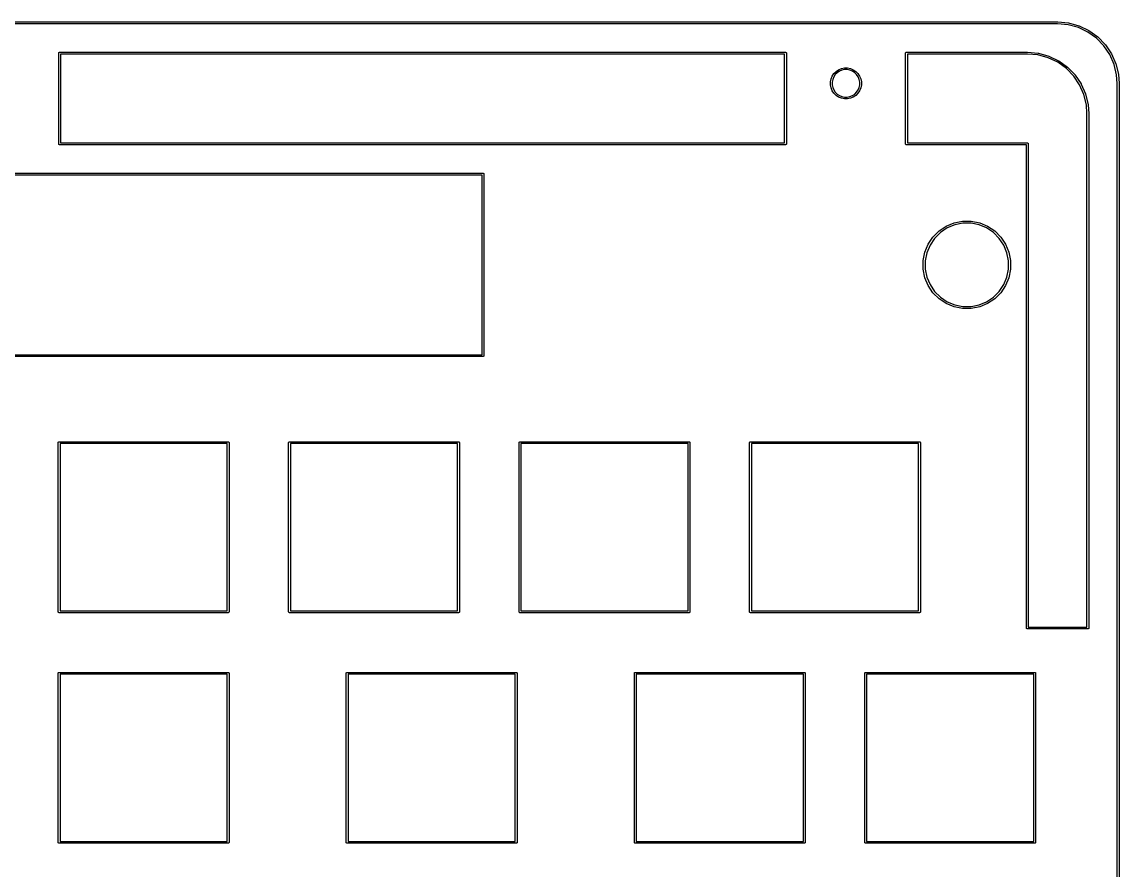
# Model space of a CAD drawing. Extents: x 22 to 393, y -205 to -25.
# Drawn here: x 301.9 to 392.6, y -95 to -24.9 of the extents above; entities that cross this region are included whole.
import ezdxf

# ---------------------------------------------------------------- set-up
doc = ezdxf.new("R2010")
doc.units = 0
doc.layers.add('BLACK', color=7, linetype='CONTINUOUS')

msp = doc.modelspace()

# ---------------------------------------------------------------- linework, layer by layer
at = {"layer": 'BLACK', "linetype": 'CONTINUOUS'}
for p, q in [((27.4963, -24.925), (387.504, -24.925)), ((387.497, -25.075), (27.5028, -25.075)), ((388.372, -25.1531), (387.497, -25.075)), ((387.504, -24.925), (387.507, -24.9253)), ((387.507, -24.9253), (388.392, -25.0043)), ((389.217, -25.3842), (388.372, -25.1531)), ((388.392, -25.0043), (388.392, -25.0043)), ((388.392, -25.0043), (388.392, -25.0043)), ((388.392, -25.0043), (388.401, -25.0056)), ((388.401, -25.0056), (388.403, -25.0063)), ((388.403, -25.0063), (388.405, -25.0067)), ((388.405, -25.0067), (389.263, -25.2412)), ((390.007, -25.7611), (389.217, -25.3842)), ((389.263, -25.2412), (389.263, -25.2412)), ((389.263, -25.2412), (389.263, -25.2413)), ((389.263, -25.2413), (389.271, -25.244)), ((389.271, -25.244), (389.273, -25.2451)), ((389.273, -25.2451), (389.275, -25.2459)), ((389.275, -25.2459), (390.077, -25.6286)), ((390.718, -26.272), (390.007, -25.7611)), ((390.077, -25.6286), (390.077, -25.6286)), ((390.077, -25.6286), (390.078, -25.6286)), ((390.078, -25.6286), (390.085, -25.6328)), ((390.085, -25.6328), (390.087, -25.6342)), ((390.087, -25.6342), (390.089, -25.6354)), ((390.089, -25.6354), (390.811, -26.1541)), ((391.327, -26.9008), (390.718, -26.272)), ((390.811, -26.1541), (390.818, -26.1596)), ((390.818, -26.1596), (390.819, -26.1613)), ((390.819, -26.1613), (390.821, -26.1628)), ((390.821, -26.1628), (391.44, -26.8012)), ((391.816, -27.6275), (391.327, -26.9008)), ((391.44, -26.8012), (391.445, -26.8077)), ((391.445, -26.8077), (391.446, -26.8097)), ((391.446, -26.8097), (391.448, -26.8116)), ((391.448, -26.8116), (391.944, -27.5494)), ((304.925, -27.5), (304.926, -27.4853)), ((304.925, -27.5037), (304.925, -27.5)), ((304.925, -34.9963), (304.925, -27.5037)), ((304.926, -27.4853), (304.93, -27.4712)), ((304.93, -27.4712), (304.937, -27.4581)), ((304.937, -27.4581), (304.947, -27.4467)), ((304.947, -27.4467), (304.958, -27.4373)), ((304.958, -27.4373), (304.971, -27.4304)), ((304.971, -27.4304), (304.985, -27.4261)), ((304.985, -27.4261), (304.996, -27.425)), ((304.996, -27.425), (305, -27.4246)), ((305, -27.4246), (305.004, -27.425)), ((305.004, -27.425), (364.996, -27.425)), ((305.075, -27.575), (305.075, -34.925)), ((364.925, -27.575), (305.075, -27.575)), ((364.925, -34.925), (364.925, -27.575)), ((364.996, -27.425), (365, -27.4246)), ((365, -27.4246), (365.004, -27.425)), ((365.004, -27.425), (365.015, -27.4261)), ((365.015, -27.4261), (365.029, -27.4304)), ((365.029, -27.4304), (365.042, -27.4373)), ((365.042, -27.4373), (365.053, -27.4467)), ((365.053, -27.4467), (365.063, -27.4581)), ((365.063, -27.4581), (365.07, -27.4712)), ((365.07, -27.4712), (365.074, -27.4853)), ((365.074, -27.4853), (365.075, -27.5)), ((365.075, -27.5), (365.075, -27.5037)), ((365.075, -27.5037), (365.075, -34.9963)), ((374.925, -27.5), (374.926, -27.4853)), ((374.925, -27.5037), (374.925, -27.5)), ((374.925, -34.9963), (374.925, -27.5037)), ((374.926, -27.4853), (374.93, -27.4712)), ((374.93, -27.4712), (374.937, -27.4581)), ((374.937, -27.4581), (374.947, -27.4467)), ((374.947, -27.4467), (374.958, -27.4373)), ((374.958, -27.4373), (374.971, -27.4304)), ((374.971, -27.4304), (374.985, -27.4261)), ((374.985, -27.4261), (374.996, -27.425)), ((374.996, -27.425), (375, -27.4246)), ((375, -27.4246), (375.004, -27.425)), ((375.004, -27.425), (385.004, -27.425)), ((375.075, -27.575), (375.075, -34.925)), ((384.997, -27.575), (375.075, -27.575)), ((385.872, -27.6531), (384.997, -27.575)), ((385.004, -27.425), (385.007, -27.4253)), ((385.007, -27.4253), (385.892, -27.5043)), ((386.717, -27.8842), (385.872, -27.6531)), ((385.892, -27.5043), (385.892, -27.5043)), ((385.892, -27.5043), (385.892, -27.5043)), ((385.892, -27.5043), (385.901, -27.5056)), ((385.901, -27.5056), (385.903, -27.5063)), ((385.903, -27.5063), (385.905, -27.5067)), ((385.905, -27.5067), (386.763, -27.7412)), ((387.507, -28.2611), (386.717, -27.8842)), ((386.763, -27.7412), (386.763, -27.7412)), ((386.763, -27.7412), (386.763, -27.7413)), ((386.763, -27.7413), (386.771, -27.744)), ((386.771, -27.744), (386.773, -27.7451)), ((386.773, -27.7451), (386.775, -27.7459)), ((386.775, -27.7459), (387.577, -28.1286)), ((392.167, -28.4292), (391.816, -27.6275)), ((391.944, -27.5494), (391.948, -27.5568)), ((391.948, -27.5568), (391.949, -27.559)), ((391.949, -27.559), (391.95, -27.5611)), ((391.95, -27.5611), (392.308, -28.3751)), ((369.011, -29.188), (369.188, -29.0105)), ((369.188, -29.0105), (369.397, -28.8711)), ((369.463, -28.9946), (369.277, -29.1188)), ((369.397, -28.8711), (369.628, -28.7751)), ((369.669, -28.9091), (369.463, -28.9946)), ((369.628, -28.7751), (369.875, -28.7262)), ((369.888, -28.8655), (369.669, -28.9091)), ((369.875, -28.7262), (370.125, -28.7262)), ((370.112, -28.8655), (369.888, -28.8655)), ((370.331, -28.9091), (370.112, -28.8655)), ((370.125, -28.7262), (370.372, -28.7751)), ((370.537, -28.9946), (370.331, -28.9091)), ((370.372, -28.7751), (370.603, -28.8711)), ((370.723, -29.1188), (370.537, -28.9946)), ((370.603, -28.8711), (370.812, -29.0105)), ((370.812, -29.0105), (370.989, -29.188)), ((388.218, -28.772), (387.507, -28.2611)), ((387.577, -28.1286), (387.577, -28.1286)), ((387.577, -28.1286), (387.578, -28.1286)), ((387.578, -28.1286), (387.585, -28.1328)), ((387.585, -28.1328), (387.587, -28.1342)), ((387.587, -28.1342), (387.589, -28.1354)), ((387.589, -28.1354), (388.311, -28.6541)), ((388.827, -29.4008), (388.218, -28.772)), ((388.311, -28.6541), (388.318, -28.6596)), ((388.318, -28.6596), (388.319, -28.6613)), ((388.319, -28.6613), (388.321, -28.6628)), ((388.321, -28.6628), (388.94, -29.3012)), ((392.372, -29.2812), (392.167, -28.4292)), ((392.308, -28.3751), (392.311, -28.3831)), ((392.311, -28.3831), (392.311, -28.3855)), ((392.311, -28.3855), (392.312, -28.3877)), ((392.312, -28.3877), (392.519, -29.2521)), ((368.726, -29.8745), (368.775, -29.6284)), ((368.726, -30.1255), (368.726, -29.8745)), ((368.775, -29.6284), (368.871, -29.3966)), ((368.909, -29.6691), (368.865, -29.8883)), ((368.865, -29.8883), (368.865, -30.1117)), ((368.871, -29.3966), (369.011, -29.188)), ((368.995, -29.4626), (368.909, -29.6691)), ((369.119, -29.2768), (368.995, -29.4626)), ((369.277, -29.1188), (369.119, -29.2768)), ((370.881, -29.2768), (370.723, -29.1188)), ((371.005, -29.4626), (370.881, -29.2768)), ((370.989, -29.188), (371.129, -29.3966)), ((371.091, -29.6691), (371.005, -29.4626)), ((371.135, -29.8883), (371.091, -29.6691)), ((371.129, -29.3966), (371.225, -29.6284)), ((371.135, -30.1117), (371.135, -29.8883)), ((371.225, -29.6284), (371.274, -29.8745)), ((371.274, -29.8745), (371.274, -30.1255)), ((389.316, -30.1275), (388.827, -29.4008)), ((388.94, -29.3012), (388.945, -29.3077)), ((388.945, -29.3077), (388.946, -29.3097)), ((388.946, -29.3097), (388.948, -29.3116)), ((388.948, -29.3116), (389.444, -30.0494)), ((392.425, -30.0028), (392.372, -29.2812)), ((392.519, -29.2521), (392.521, -29.2606)), ((392.521, -29.2606), (392.521, -29.2623)), ((392.521, -29.2623), (392.521, -29.2641)), ((392.521, -29.2641), (392.575, -29.9936)), ((368.775, -30.3716), (368.726, -30.1255)), ((368.871, -30.6034), (368.775, -30.3716)), ((368.865, -30.1117), (368.909, -30.3309)), ((369.011, -30.812), (368.871, -30.6034)), ((368.909, -30.3309), (368.995, -30.5374)), ((368.995, -30.5374), (369.119, -30.7232)), ((369.188, -30.9895), (369.011, -30.812)), ((369.119, -30.7232), (369.277, -30.8812)), ((370.723, -30.8812), (370.881, -30.7232)), ((370.989, -30.812), (370.812, -30.9895)), ((370.881, -30.7232), (371.005, -30.5374)), ((371.129, -30.6034), (370.989, -30.812)), ((371.005, -30.5374), (371.091, -30.3309)), ((371.091, -30.3309), (371.135, -30.1117)), ((371.225, -30.3716), (371.129, -30.6034)), ((371.274, -30.1255), (371.225, -30.3716)), ((389.667, -30.9292), (389.316, -30.1275)), ((389.444, -30.0494), (389.448, -30.0568)), ((389.448, -30.0568), (389.449, -30.059)), ((389.449, -30.059), (389.45, -30.0611)), ((389.45, -30.0611), (389.808, -30.8751)), ((392.425, -159.997), (392.425, -30.0028)), ((392.575, -29.9936), (392.575, -29.9963)), ((392.575, -29.9963), (392.575, -160.004)), ((369.397, -31.1289), (369.188, -30.9895)), ((369.277, -30.8812), (369.463, -31.0054)), ((369.628, -31.2249), (369.397, -31.1289)), ((369.463, -31.0054), (369.669, -31.0909)), ((369.875, -31.2738), (369.628, -31.2249)), ((369.669, -31.0909), (369.888, -31.1345)), ((370.125, -31.2738), (369.875, -31.2738)), ((369.888, -31.1345), (370.112, -31.1345)), ((370.112, -31.1345), (370.331, -31.0909)), ((370.372, -31.2249), (370.125, -31.2738)), ((370.331, -31.0909), (370.537, -31.0054)), ((370.603, -31.1289), (370.372, -31.2249)), ((370.537, -31.0054), (370.723, -30.8812)), ((370.812, -30.9895), (370.603, -31.1289)), ((389.872, -31.7812), (389.667, -30.9292)), ((389.808, -30.8751), (389.811, -30.8831)), ((389.811, -30.8831), (389.811, -30.8855)), ((389.811, -30.8855), (389.812, -30.8877)), ((389.812, -30.8877), (390.019, -31.7521)), ((389.925, -32.5028), (389.872, -31.7812)), ((389.925, -74.925), (389.925, -32.5028)), ((390.019, -31.7521), (390.021, -31.7606)), ((390.021, -31.7606), (390.021, -31.7623)), ((390.021, -31.7623), (390.021, -31.7641)), ((390.021, -31.7641), (390.075, -32.4936)), ((390.075, -32.4936), (390.075, -32.4963)), ((390.075, -32.4963), (390.075, -74.9963)), ((304.925, -35), (304.925, -34.9963)), ((304.926, -35.0147), (304.925, -35)), ((304.93, -35.0288), (304.926, -35.0147)), ((304.937, -35.0419), (304.93, -35.0288)), ((304.947, -35.0533), (304.937, -35.0419)), ((304.958, -35.0627), (304.947, -35.0533)), ((304.971, -35.0696), (304.958, -35.0627)), ((304.985, -35.0739), (304.971, -35.0696)), ((305, -35.0754), (304.985, -35.0739)), ((305.004, -35.075), (305, -35.0754)), ((364.996, -35.075), (305.004, -35.075)), ((305.075, -34.925), (364.925, -34.925)), ((365, -35.0754), (364.996, -35.075)), ((365.004, -35.075), (365, -35.0754)), ((365.015, -35.0739), (365.004, -35.075)), ((365.029, -35.0696), (365.015, -35.0739)), ((365.042, -35.0627), (365.029, -35.0696)), ((365.053, -35.0533), (365.042, -35.0627)), ((365.063, -35.0419), (365.053, -35.0533)), ((365.07, -35.0288), (365.063, -35.0419)), ((365.074, -35.0147), (365.07, -35.0288)), ((365.075, -35), (365.074, -35.0147)), ((365.075, -34.9963), (365.075, -35)), ((374.925, -35), (374.925, -34.9963)), ((374.926, -35.0147), (374.925, -35)), ((374.93, -35.0288), (374.926, -35.0147)), ((374.937, -35.0419), (374.93, -35.0288)), ((374.947, -35.0533), (374.937, -35.0419)), ((374.958, -35.0627), (374.947, -35.0533)), ((374.971, -35.0696), (374.958, -35.0627)), ((374.985, -35.0739), (374.971, -35.0696)), ((375, -35.0754), (374.985, -35.0739)), ((375.004, -35.075), (375, -35.0754)), ((384.925, -35.075), (375.004, -35.075)), ((375.075, -34.925), (384.996, -34.925)), ((384.925, -74.9963), (384.925, -35.075)), ((384.996, -34.925), (385, -34.9246)), ((385, -34.9246), (385.004, -34.925)), ((385.004, -34.925), (385.015, -34.9261)), ((385.015, -34.9261), (385.029, -34.9304)), ((385.029, -34.9304), (385.042, -34.9373)), ((385.042, -34.9373), (385.053, -34.9467)), ((385.053, -34.9467), (385.063, -34.9581)), ((385.063, -34.9581), (385.07, -34.9712)), ((385.07, -34.9712), (385.074, -34.9853)), ((385.074, -34.9853), (385.075, -35)), ((385.075, -35), (385.075, -35.0037)), ((385.075, -35.0037), (385.075, -74.925)), ((225.004, -37.425), (339.996, -37.425)), ((339.925, -37.575), (225.075, -37.575)), ((339.925, -52.425), (339.925, -37.575)), ((339.996, -37.425), (340, -37.4246)), ((340, -37.4246), (340.004, -37.425)), ((340.004, -37.425), (340.015, -37.4261)), ((340.015, -37.4261), (340.029, -37.4304)), ((340.029, -37.4304), (340.042, -37.4373)), ((340.042, -37.4373), (340.053, -37.4467)), ((340.053, -37.4467), (340.063, -37.4581)), ((340.063, -37.4581), (340.07, -37.4712)), ((340.07, -37.4712), (340.074, -37.4853)), ((340.074, -37.4853), (340.075, -37.5)), ((340.075, -37.5), (340.075, -37.5037)), ((340.075, -37.5037), (340.075, -52.4963)), ((378.289, -41.7982), (378.946, -41.5258)), ((378.995, -41.6885), (378.369, -41.9481)), ((378.946, -41.5258), (379.644, -41.3869)), ((379.661, -41.5561), (378.995, -41.6885)), ((379.644, -41.3869), (380.356, -41.3869)), ((380.339, -41.5561), (379.661, -41.5561)), ((381.005, -41.6885), (380.339, -41.5561)), ((380.356, -41.3869), (381.054, -41.5258)), ((381.631, -41.9481), (381.005, -41.6885)), ((381.054, -41.5258), (381.711, -41.7982)), ((377.194, -42.6968), (377.697, -42.1936)), ((377.805, -42.325), (377.325, -42.8047)), ((377.697, -42.1936), (378.289, -41.7982)), ((378.369, -41.9481), (377.805, -42.325)), ((382.195, -42.325), (381.631, -41.9481)), ((381.711, -41.7982), (382.303, -42.1936)), ((382.675, -42.8047), (382.195, -42.325)), ((382.303, -42.1936), (382.806, -42.6968)), ((376.526, -43.9461), (376.798, -43.2886)), ((376.948, -43.3687), (376.688, -43.9955)), ((376.798, -43.2886), (377.194, -42.6968)), ((377.325, -42.8047), (376.948, -43.3687)), ((383.052, -43.3687), (382.675, -42.8047)), ((382.806, -42.6968), (383.202, -43.2886)), ((383.312, -43.9955), (383.052, -43.3687)), ((383.202, -43.2886), (383.474, -43.9461)), ((376.387, -44.6441), (376.526, -43.9461)), ((376.688, -43.9955), (376.556, -44.6608)), ((383.444, -44.6608), (383.312, -43.9955)), ((383.474, -43.9461), (383.613, -44.6441)), ((376.387, -45.3559), (376.387, -44.6441)), ((376.556, -44.6608), (376.556, -45.3392)), ((376.556, -45.3392), (376.688, -46.0045)), ((383.312, -46.0045), (383.444, -45.3392)), ((383.444, -45.3392), (383.444, -44.6608)), ((383.613, -44.6441), (383.613, -45.3559)), ((376.526, -46.0539), (376.387, -45.3559)), ((376.798, -46.7114), (376.526, -46.0539)), ((376.688, -46.0045), (376.948, -46.6313)), ((383.052, -46.6313), (383.312, -46.0045)), ((383.474, -46.0539), (383.202, -46.7114)), ((383.613, -45.3559), (383.474, -46.0539)), ((377.194, -47.3032), (376.798, -46.7114)), ((376.948, -46.6313), (377.325, -47.1953)), ((382.675, -47.1953), (383.052, -46.6313)), ((383.202, -46.7114), (382.806, -47.3032)), ((377.697, -47.8064), (377.194, -47.3032)), ((377.325, -47.1953), (377.805, -47.675)), ((378.289, -48.2018), (377.697, -47.8064)), ((377.805, -47.675), (378.369, -48.0519)), ((378.369, -48.0519), (378.995, -48.3115)), ((381.005, -48.3115), (381.631, -48.0519)), ((381.631, -48.0519), (382.195, -47.675)), ((382.303, -47.8064), (381.711, -48.2018)), ((382.195, -47.675), (382.675, -47.1953)), ((382.806, -47.3032), (382.303, -47.8064)), ((378.946, -48.4742), (378.289, -48.2018)), ((379.644, -48.6131), (378.946, -48.4742)), ((378.995, -48.3115), (379.661, -48.4439)), ((380.356, -48.6131), (379.644, -48.6131)), ((379.661, -48.4439), (380.339, -48.4439)), ((380.339, -48.4439), (381.005, -48.3115)), ((381.054, -48.4742), (380.356, -48.6131)), ((381.711, -48.2018), (381.054, -48.4742)), ((339.996, -52.575), (225.004, -52.575)), ((225.075, -52.425), (339.925, -52.425)), ((340, -52.5754), (339.996, -52.575)), ((340.004, -52.575), (340, -52.5754)), ((340.015, -52.5739), (340.004, -52.575)), ((340.029, -52.5696), (340.015, -52.5739)), ((340.042, -52.5627), (340.029, -52.5696)), ((340.053, -52.5533), (340.042, -52.5627)), ((340.063, -52.5419), (340.053, -52.5533)), ((340.07, -52.5288), (340.063, -52.5419)), ((340.074, -52.5147), (340.07, -52.5288)), ((340.075, -52.5), (340.074, -52.5147)), ((340.075, -52.4963), (340.075, -52.5)), ((304.882, -59.69), (304.884, -59.6751)), ((304.883, -59.6937), (304.882, -59.69)), ((304.883, -73.6563), (304.883, -59.6937)), ((304.884, -59.6751), (304.888, -59.6607)), ((304.888, -59.6607), (304.895, -59.6475)), ((304.895, -59.6475), (304.905, -59.6359)), ((304.905, -59.6359), (304.916, -59.6263)), ((304.916, -59.6263), (304.929, -59.6193)), ((304.929, -59.6193), (304.944, -59.6149)), ((304.944, -59.6149), (304.955, -59.6138)), ((304.955, -59.6138), (304.959, -59.6134)), ((304.959, -59.6134), (304.962, -59.6138)), ((304.962, -59.6138), (318.925, -59.6138)), ((305.035, -59.7662), (305.035, -73.5838)), ((318.853, -59.7662), (305.035, -59.7662)), ((318.853, -73.5838), (318.853, -59.7662)), ((318.925, -59.6138), (318.929, -59.6134)), ((318.929, -59.6134), (318.932, -59.6138)), ((318.932, -59.6138), (318.944, -59.6149)), ((318.944, -59.6149), (318.958, -59.6193)), ((318.958, -59.6193), (318.971, -59.6263)), ((318.971, -59.6263), (318.983, -59.6359)), ((318.983, -59.6359), (318.992, -59.6475)), ((318.992, -59.6475), (318.999, -59.6607)), ((318.999, -59.6607), (319.004, -59.6751)), ((319.004, -59.6751), (319.005, -59.69)), ((319.005, -59.69), (319.005, -59.6937)), ((319.005, -59.6937), (319.005, -73.6563)), ((323.932, -59.69), (323.934, -59.6751)), ((323.933, -59.6937), (323.932, -59.69)), ((323.933, -73.6563), (323.933, -59.6937)), ((323.934, -59.6751), (323.938, -59.6607)), ((323.938, -59.6607), (323.945, -59.6475)), ((323.945, -59.6475), (323.955, -59.6359)), ((323.955, -59.6359), (323.966, -59.6263)), ((323.966, -59.6263), (323.979, -59.6193)), ((323.979, -59.6193), (323.994, -59.6149)), ((323.994, -59.6149), (324.005, -59.6138)), ((324.005, -59.6138), (324.009, -59.6134)), ((324.009, -59.6134), (324.012, -59.6138)), ((324.012, -59.6138), (337.975, -59.6138)), ((324.085, -59.7662), (324.085, -73.5838)), ((337.903, -59.7662), (324.085, -59.7662)), ((337.903, -73.5838), (337.903, -59.7662)), ((337.975, -59.6138), (337.979, -59.6134)), ((337.979, -59.6134), (337.982, -59.6138)), ((337.982, -59.6138), (337.994, -59.6149)), ((337.994, -59.6149), (338.008, -59.6193)), ((338.008, -59.6193), (338.021, -59.6263)), ((338.021, -59.6263), (338.033, -59.6359)), ((338.033, -59.6359), (338.042, -59.6475)), ((338.042, -59.6475), (338.049, -59.6607)), ((338.049, -59.6607), (338.054, -59.6751)), ((338.054, -59.6751), (338.055, -59.69)), ((338.055, -59.69), (338.055, -59.6937)), ((338.055, -59.6937), (338.055, -73.6563)), ((342.982, -59.69), (342.984, -59.6751)), ((342.983, -59.6937), (342.982, -59.69)), ((342.983, -73.6563), (342.983, -59.6937)), ((342.984, -59.6751), (342.988, -59.6607)), ((342.988, -59.6607), (342.995, -59.6475)), ((342.995, -59.6475), (343.005, -59.6359)), ((343.005, -59.6359), (343.016, -59.6263)), ((343.016, -59.6263), (343.029, -59.6193)), ((343.029, -59.6193), (343.044, -59.6149)), ((343.044, -59.6149), (343.055, -59.6138)), ((343.055, -59.6138), (343.059, -59.6134)), ((343.059, -59.6134), (343.062, -59.6138)), ((343.062, -59.6138), (357.025, -59.6138)), ((343.135, -59.7662), (343.135, -73.5838)), ((356.953, -59.7662), (343.135, -59.7662)), ((356.953, -73.5838), (356.953, -59.7662)), ((357.025, -59.6138), (357.029, -59.6134)), ((357.029, -59.6134), (357.032, -59.6138)), ((357.032, -59.6138), (357.044, -59.6149)), ((357.044, -59.6149), (357.058, -59.6193)), ((357.058, -59.6193), (357.071, -59.6263)), ((357.071, -59.6263), (357.083, -59.6359)), ((357.083, -59.6359), (357.092, -59.6475)), ((357.092, -59.6475), (357.099, -59.6607)), ((357.099, -59.6607), (357.104, -59.6751)), ((357.104, -59.6751), (357.105, -59.69)), ((357.105, -59.69), (357.105, -59.6937)), ((357.105, -59.6937), (357.105, -73.6563)), ((362.032, -59.69), (362.034, -59.6751)), ((362.033, -59.6937), (362.032, -59.69)), ((362.033, -73.6563), (362.033, -59.6937)), ((362.034, -59.6751), (362.038, -59.6607)), ((362.038, -59.6607), (362.045, -59.6475)), ((362.045, -59.6475), (362.055, -59.6359)), ((362.055, -59.6359), (362.066, -59.6263)), ((362.066, -59.6263), (362.079, -59.6193)), ((362.079, -59.6193), (362.094, -59.6149)), ((362.094, -59.6149), (362.105, -59.6138)), ((362.105, -59.6138), (362.109, -59.6134)), ((362.109, -59.6134), (362.112, -59.6138)), ((362.112, -59.6138), (376.075, -59.6138)), ((362.185, -59.7662), (362.185, -73.5838)), ((376.003, -59.7662), (362.185, -59.7662)), ((376.003, -73.5838), (376.003, -59.7662)), ((376.075, -59.6138), (376.079, -59.6134)), ((376.079, -59.6134), (376.082, -59.6138)), ((376.082, -59.6138), (376.094, -59.6149)), ((376.094, -59.6149), (376.108, -59.6193)), ((376.108, -59.6193), (376.121, -59.6263)), ((376.121, -59.6263), (376.133, -59.6359)), ((376.133, -59.6359), (376.142, -59.6475)), ((376.142, -59.6475), (376.149, -59.6607)), ((376.149, -59.6607), (376.154, -59.6751)), ((376.154, -59.6751), (376.155, -59.69)), ((376.155, -59.69), (376.155, -59.6937)), ((376.155, -59.6937), (376.155, -73.6563)), ((304.882, -73.66), (304.883, -73.6563)), ((304.884, -73.6749), (304.882, -73.66)), ((304.888, -73.6893), (304.884, -73.6749)), ((304.895, -73.7025), (304.888, -73.6893)), ((304.905, -73.7141), (304.895, -73.7025)), ((304.916, -73.7237), (304.905, -73.7141)), ((304.929, -73.7307), (304.916, -73.7237)), ((304.944, -73.7351), (304.929, -73.7307)), ((304.959, -73.7366), (304.944, -73.7351)), ((304.962, -73.7362), (304.959, -73.7366)), ((318.925, -73.7362), (304.962, -73.7362)), ((305.035, -73.5838), (318.853, -73.5838)), ((318.929, -73.7366), (318.925, -73.7362)), ((318.932, -73.7362), (318.929, -73.7366)), ((318.944, -73.7351), (318.932, -73.7362)), ((318.958, -73.7307), (318.944, -73.7351)), ((318.971, -73.7237), (318.958, -73.7307)), ((318.983, -73.7141), (318.971, -73.7237)), ((318.992, -73.7025), (318.983, -73.7141)), ((318.999, -73.6893), (318.992, -73.7025)), ((319.004, -73.6749), (318.999, -73.6893)), ((319.005, -73.66), (319.004, -73.6749)), ((319.005, -73.6563), (319.005, -73.66)), ((323.932, -73.66), (323.933, -73.6563)), ((323.934, -73.6749), (323.932, -73.66)), ((323.938, -73.6893), (323.934, -73.6749)), ((323.945, -73.7025), (323.938, -73.6893)), ((323.955, -73.7141), (323.945, -73.7025)), ((323.966, -73.7237), (323.955, -73.7141)), ((323.979, -73.7307), (323.966, -73.7237)), ((323.994, -73.7351), (323.979, -73.7307)), ((324.009, -73.7366), (323.994, -73.7351)), ((324.012, -73.7362), (324.009, -73.7366)), ((337.975, -73.7362), (324.012, -73.7362)), ((324.085, -73.5838), (337.903, -73.5838)), ((337.979, -73.7366), (337.975, -73.7362)), ((337.982, -73.7362), (337.979, -73.7366)), ((337.994, -73.7351), (337.982, -73.7362)), ((338.008, -73.7307), (337.994, -73.7351)), ((338.021, -73.7237), (338.008, -73.7307)), ((338.033, -73.7141), (338.021, -73.7237)), ((338.042, -73.7025), (338.033, -73.7141)), ((338.049, -73.6893), (338.042, -73.7025)), ((338.054, -73.6749), (338.049, -73.6893)), ((338.055, -73.66), (338.054, -73.6749)), ((338.055, -73.6563), (338.055, -73.66)), ((342.982, -73.66), (342.983, -73.6563)), ((342.984, -73.6749), (342.982, -73.66)), ((342.988, -73.6893), (342.984, -73.6749)), ((342.995, -73.7025), (342.988, -73.6893)), ((343.005, -73.7141), (342.995, -73.7025)), ((343.016, -73.7237), (343.005, -73.7141)), ((343.029, -73.7307), (343.016, -73.7237)), ((343.044, -73.7351), (343.029, -73.7307)), ((343.059, -73.7366), (343.044, -73.7351)), ((343.062, -73.7362), (343.059, -73.7366)), ((357.025, -73.7362), (343.062, -73.7362)), ((343.135, -73.5838), (356.953, -73.5838)), ((357.029, -73.7366), (357.025, -73.7362)), ((357.032, -73.7362), (357.029, -73.7366)), ((357.044, -73.7351), (357.032, -73.7362)), ((357.058, -73.7307), (357.044, -73.7351)), ((357.071, -73.7237), (357.058, -73.7307)), ((357.083, -73.7141), (357.071, -73.7237)), ((357.092, -73.7025), (357.083, -73.7141)), ((357.099, -73.6893), (357.092, -73.7025)), ((357.104, -73.6749), (357.099, -73.6893)), ((357.105, -73.66), (357.104, -73.6749)), ((357.105, -73.6563), (357.105, -73.66)), ((362.032, -73.66), (362.033, -73.6563)), ((362.034, -73.6749), (362.032, -73.66)), ((362.038, -73.6893), (362.034, -73.6749)), ((362.045, -73.7025), (362.038, -73.6893)), ((362.055, -73.7141), (362.045, -73.7025)), ((362.066, -73.7237), (362.055, -73.7141)), ((362.079, -73.7307), (362.066, -73.7237)), ((362.094, -73.7351), (362.079, -73.7307)), ((362.109, -73.7366), (362.094, -73.7351)), ((362.112, -73.7362), (362.109, -73.7366)), ((376.075, -73.7362), (362.112, -73.7362)), ((362.185, -73.5838), (376.003, -73.5838)), ((376.079, -73.7366), (376.075, -73.7362)), ((376.082, -73.7362), (376.079, -73.7366)), ((376.094, -73.7351), (376.082, -73.7362)), ((376.108, -73.7307), (376.094, -73.7351)), ((376.121, -73.7237), (376.108, -73.7307)), ((376.133, -73.7141), (376.121, -73.7237)), ((376.142, -73.7025), (376.133, -73.7141)), ((376.149, -73.6893), (376.142, -73.7025)), ((376.154, -73.6749), (376.149, -73.6893)), ((376.155, -73.66), (376.154, -73.6749)), ((376.155, -73.6563), (376.155, -73.66)), ((384.925, -75), (384.925, -74.9963)), ((384.926, -75.0147), (384.925, -75)), ((384.93, -75.0288), (384.926, -75.0147)), ((384.937, -75.0419), (384.93, -75.0288)), ((384.947, -75.0533), (384.937, -75.0419)), ((384.958, -75.0627), (384.947, -75.0533)), ((384.971, -75.0696), (384.958, -75.0627)), ((384.985, -75.0739), (384.971, -75.0696)), ((385, -75.0754), (384.985, -75.0739)), ((385.004, -75.075), (385, -75.0754)), ((389.996, -75.075), (385.004, -75.075)), ((385.075, -74.925), (389.925, -74.925)), ((390, -75.0754), (389.996, -75.075)), ((390.004, -75.075), (390, -75.0754)), ((390.015, -75.0739), (390.004, -75.075)), ((390.029, -75.0696), (390.015, -75.0739)), ((390.042, -75.0627), (390.029, -75.0696)), ((390.053, -75.0533), (390.042, -75.0627)), ((390.063, -75.0419), (390.053, -75.0533)), ((390.07, -75.0288), (390.063, -75.0419)), ((390.074, -75.0147), (390.07, -75.0288)), ((390.075, -75), (390.074, -75.0147)), ((390.075, -74.9963), (390.075, -75)), ((304.882, -78.74), (304.884, -78.7251)), ((304.883, -78.7437), (304.882, -78.74)), ((304.883, -92.7063), (304.883, -78.7437)), ((304.884, -78.7251), (304.888, -78.7107)), ((304.888, -78.7107), (304.895, -78.6975)), ((304.895, -78.6975), (304.905, -78.6859)), ((304.905, -78.6859), (304.916, -78.6763)), ((304.916, -78.6763), (304.929, -78.6693)), ((304.929, -78.6693), (304.944, -78.6649)), ((304.944, -78.6649), (304.955, -78.6638)), ((304.955, -78.6638), (304.959, -78.6634)), ((304.959, -78.6634), (304.962, -78.6638)), ((304.962, -78.6638), (318.925, -78.6638)), ((305.035, -78.8162), (305.035, -92.6338)), ((318.853, -78.8162), (305.035, -78.8162)), ((318.853, -92.6338), (318.853, -78.8162)), ((318.925, -78.6638), (318.929, -78.6634)), ((318.929, -78.6634), (318.932, -78.6638)), ((318.932, -78.6638), (318.944, -78.6649)), ((318.944, -78.6649), (318.958, -78.6693)), ((318.958, -78.6693), (318.971, -78.6763)), ((318.971, -78.6763), (318.983, -78.6859)), ((318.983, -78.6859), (318.992, -78.6975)), ((318.992, -78.6975), (318.999, -78.7107)), ((318.999, -78.7107), (319.004, -78.7251)), ((319.004, -78.7251), (319.005, -78.74)), ((319.005, -78.74), (319.005, -78.7437)), ((319.005, -78.7437), (319.005, -92.7063)), ((328.695, -78.74), (328.696, -78.7251)), ((328.695, -78.7437), (328.695, -78.74)), ((328.695, -92.7063), (328.695, -78.7437)), ((328.696, -78.7251), (328.701, -78.7107)), ((328.701, -78.7107), (328.708, -78.6975)), ((328.708, -78.6975), (328.717, -78.6859)), ((328.717, -78.6859), (328.729, -78.6763)), ((328.729, -78.6763), (328.742, -78.6693)), ((328.742, -78.6693), (328.756, -78.6649)), ((328.756, -78.6649), (328.768, -78.6638)), ((328.768, -78.6638), (328.771, -78.6634)), ((328.771, -78.6634), (328.775, -78.6638)), ((328.775, -78.6638), (342.738, -78.6638)), ((328.847, -78.8162), (328.847, -92.6338)), ((342.665, -78.8162), (328.847, -78.8162)), ((342.665, -92.6338), (342.665, -78.8162)), ((342.738, -78.6638), (342.741, -78.6634)), ((342.741, -78.6634), (342.745, -78.6638)), ((342.745, -78.6638), (342.756, -78.6649)), ((342.756, -78.6649), (342.771, -78.6693)), ((342.771, -78.6693), (342.784, -78.6763)), ((342.784, -78.6763), (342.795, -78.6859)), ((342.795, -78.6859), (342.805, -78.6975)), ((342.805, -78.6975), (342.812, -78.7107)), ((342.812, -78.7107), (342.816, -78.7251)), ((342.816, -78.7251), (342.818, -78.74)), ((342.818, -78.74), (342.817, -78.7437)), ((342.817, -78.7437), (342.817, -92.7063)), ((352.507, -78.74), (352.509, -78.7251)), ((352.508, -78.7437), (352.507, -78.74)), ((352.508, -92.7063), (352.508, -78.7437)), ((352.509, -78.7251), (352.513, -78.7107)), ((352.513, -78.7107), (352.52, -78.6975)), ((352.52, -78.6975), (352.53, -78.6859)), ((352.53, -78.6859), (352.541, -78.6763)), ((352.541, -78.6763), (352.554, -78.6693)), ((352.554, -78.6693), (352.569, -78.6649)), ((352.569, -78.6649), (352.58, -78.6638)), ((352.58, -78.6638), (352.584, -78.6634)), ((352.584, -78.6634), (352.587, -78.6638)), ((352.587, -78.6638), (366.55, -78.6638)), ((352.66, -78.8162), (352.66, -92.6338)), ((366.478, -78.8162), (352.66, -78.8162)), ((366.478, -92.6338), (366.478, -78.8162)), ((366.55, -78.6638), (366.554, -78.6634)), ((366.554, -78.6634), (366.557, -78.6638)), ((366.557, -78.6638), (366.569, -78.6649)), ((366.569, -78.6649), (366.583, -78.6693)), ((366.583, -78.6693), (366.596, -78.6763)), ((366.596, -78.6763), (366.608, -78.6859)), ((366.608, -78.6859), (366.617, -78.6975)), ((366.617, -78.6975), (366.624, -78.7107)), ((366.624, -78.7107), (366.629, -78.7251)), ((366.629, -78.7251), (366.63, -78.74)), ((366.63, -78.74), (366.63, -78.7437)), ((366.63, -78.7437), (366.63, -92.7063)), ((371.557, -78.74), (371.559, -78.7251)), ((371.558, -78.7437), (371.557, -78.74)), ((371.558, -92.7063), (371.558, -78.7437)), ((371.559, -78.7251), (371.563, -78.7107)), ((371.563, -78.7107), (371.57, -78.6975)), ((371.57, -78.6975), (371.58, -78.6859)), ((371.58, -78.6859), (371.591, -78.6763)), ((371.591, -78.6763), (371.604, -78.6693)), ((371.604, -78.6693), (371.619, -78.6649)), ((371.619, -78.6649), (371.63, -78.6638)), ((371.63, -78.6638), (371.634, -78.6634)), ((371.634, -78.6634), (371.637, -78.6638)), ((371.637, -78.6638), (385.6, -78.6638)), ((371.71, -78.8162), (371.71, -92.6338)), ((385.528, -78.8162), (371.71, -78.8162)), ((385.528, -92.6338), (385.528, -78.8162)), ((385.6, -78.6638), (385.604, -78.6634)), ((385.604, -78.6634), (385.607, -78.6638)), ((385.607, -78.6638), (385.619, -78.6649)), ((385.619, -78.6649), (385.633, -78.6693)), ((385.633, -78.6693), (385.646, -78.6763)), ((385.646, -78.6763), (385.658, -78.6859)), ((385.658, -78.6859), (385.667, -78.6975)), ((385.667, -78.6975), (385.674, -78.7107)), ((385.674, -78.7107), (385.679, -78.7251)), ((385.679, -78.7251), (385.68, -78.74)), ((385.68, -78.74), (385.68, -78.7437)), ((385.68, -78.7437), (385.68, -92.7063)), ((304.882, -92.71), (304.883, -92.7063)), ((304.884, -92.7249), (304.882, -92.71)), ((304.888, -92.7393), (304.884, -92.7249)), ((304.895, -92.7525), (304.888, -92.7393)), ((304.905, -92.7641), (304.895, -92.7525)), ((304.916, -92.7737), (304.905, -92.7641)), ((304.929, -92.7807), (304.916, -92.7737)), ((304.944, -92.7851), (304.929, -92.7807)), ((304.959, -92.7866), (304.944, -92.7851)), ((304.962, -92.7862), (304.959, -92.7866)), ((318.925, -92.7862), (304.962, -92.7862)), ((305.035, -92.6338), (318.853, -92.6338)), ((318.929, -92.7866), (318.925, -92.7862)), ((318.932, -92.7862), (318.929, -92.7866)), ((318.944, -92.7851), (318.932, -92.7862)), ((318.958, -92.7807), (318.944, -92.7851)), ((318.971, -92.7737), (318.958, -92.7807)), ((318.983, -92.7641), (318.971, -92.7737)), ((318.992, -92.7525), (318.983, -92.7641)), ((318.999, -92.7393), (318.992, -92.7525)), ((319.004, -92.7249), (318.999, -92.7393)), ((319.005, -92.71), (319.004, -92.7249)), ((319.005, -92.7063), (319.005, -92.71)), ((328.695, -92.71), (328.695, -92.7063)), ((328.696, -92.7249), (328.695, -92.71)), ((328.701, -92.7393), (328.696, -92.7249)), ((328.708, -92.7525), (328.701, -92.7393)), ((328.717, -92.7641), (328.708, -92.7525)), ((328.729, -92.7737), (328.717, -92.7641)), ((328.742, -92.7807), (328.729, -92.7737)), ((328.756, -92.7851), (328.742, -92.7807)), ((328.771, -92.7866), (328.756, -92.7851)), ((328.775, -92.7862), (328.771, -92.7866)), ((342.738, -92.7862), (328.775, -92.7862)), ((328.847, -92.6338), (342.665, -92.6338)), ((342.741, -92.7866), (342.738, -92.7862)), ((342.745, -92.7862), (342.741, -92.7866)), ((342.756, -92.7851), (342.745, -92.7862)), ((342.771, -92.7807), (342.756, -92.7851)), ((342.784, -92.7737), (342.771, -92.7807)), ((342.795, -92.7641), (342.784, -92.7737)), ((342.805, -92.7525), (342.795, -92.7641)), ((342.812, -92.7393), (342.805, -92.7525)), ((342.816, -92.7249), (342.812, -92.7393)), ((342.818, -92.71), (342.816, -92.7249)), ((342.817, -92.7063), (342.818, -92.71)), ((352.507, -92.71), (352.508, -92.7063)), ((352.509, -92.7249), (352.507, -92.71)), ((352.513, -92.7393), (352.509, -92.7249)), ((352.52, -92.7525), (352.513, -92.7393)), ((352.53, -92.7641), (352.52, -92.7525)), ((352.541, -92.7737), (352.53, -92.7641)), ((352.554, -92.7807), (352.541, -92.7737)), ((352.569, -92.7851), (352.554, -92.7807)), ((352.584, -92.7866), (352.569, -92.7851)), ((352.587, -92.7862), (352.584, -92.7866)), ((366.55, -92.7862), (352.587, -92.7862)), ((352.66, -92.6338), (366.478, -92.6338)), ((366.554, -92.7866), (366.55, -92.7862)), ((366.557, -92.7862), (366.554, -92.7866)), ((366.569, -92.7851), (366.557, -92.7862)), ((366.583, -92.7807), (366.569, -92.7851)), ((366.596, -92.7737), (366.583, -92.7807)), ((366.608, -92.7641), (366.596, -92.7737)), ((366.617, -92.7525), (366.608, -92.7641)), ((366.624, -92.7393), (366.617, -92.7525)), ((366.629, -92.7249), (366.624, -92.7393)), ((366.63, -92.71), (366.629, -92.7249)), ((366.63, -92.7063), (366.63, -92.71)), ((371.557, -92.71), (371.558, -92.7063)), ((371.559, -92.7249), (371.557, -92.71)), ((371.563, -92.7393), (371.559, -92.7249)), ((371.57, -92.7525), (371.563, -92.7393)), ((371.58, -92.7641), (371.57, -92.7525)), ((371.591, -92.7737), (371.58, -92.7641)), ((371.604, -92.7807), (371.591, -92.7737)), ((371.619, -92.7851), (371.604, -92.7807)), ((371.634, -92.7866), (371.619, -92.7851)), ((371.637, -92.7862), (371.634, -92.7866)), ((385.6, -92.7862), (371.637, -92.7862)), ((371.71, -92.6338), (385.528, -92.6338)), ((385.604, -92.7866), (385.6, -92.7862)), ((385.607, -92.7862), (385.604, -92.7866)), ((385.619, -92.7851), (385.607, -92.7862)), ((385.633, -92.7807), (385.619, -92.7851)), ((385.646, -92.7737), (385.633, -92.7807)), ((385.658, -92.7641), (385.646, -92.7737)), ((385.667, -92.7525), (385.658, -92.7641)), ((385.674, -92.7393), (385.667, -92.7525)), ((385.679, -92.7249), (385.674, -92.7393)), ((385.68, -92.71), (385.679, -92.7249)), ((385.68, -92.7063), (385.68, -92.71))]:
    msp.add_line(p, q, dxfattribs=at)

doc.saveas('drawing.dxf')
